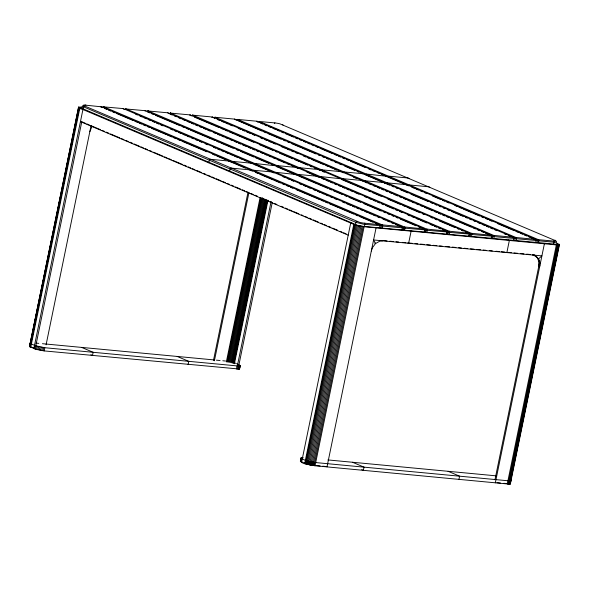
<?xml version="1.0" encoding="UTF-8"?>
<svg xmlns="http://www.w3.org/2000/svg" width="589" height="589" viewBox="0 0 589 589"><rect width="100%" height="100%" fill="white"/><g stroke="black" fill="none" stroke-linecap="round" stroke-linejoin="round"><path stroke-width="0.88" d="M538.964 264.807L538.758 261.428L537.661 258.461L538.574 258.843L539.679 261.818L539.642 266.935L538.721 266.545L538.964 264.807L539.885 265.19M385.169 183.643L384.565 182.612L364.922 180.757L363.928 181.64M319.805 170.619L319.201 169.588L299.558 167.732L298.564 168.609M81.724 106.992L78.514 107.257L29.509 346.487L35.679 349.196L44.182 350.911L239.348 369.045L240.238 365.511L236.623 363.707M239.576 368.898L240.238 365.511M510.177 483.26C511.053 484.497 507.909 483.915 507.276 483.944L315.049 465.759C311.11 464.287 297.121 464.927 301.244 457.734L303.188 457.616M301.244 457.734C303.865 460.937 311.132 461.82 315.704 462.571L507.924 480.757L510.869 480.712L510.899 480.123M257.768 122.284L257.018 121.224A1.009 0.589 -84.6 0 0 256.59 121.525M424.492 231.573L424.86 229.622L424.441 228.893L145.461 110.673A1.009 0.589 -84.6 0 0 145.034 110.975M446.793 233.678L447.161 231.727L446.742 230.998L167.762 112.779A1.009 0.589 -84.6 0 0 167.607 112.823M491.447 237.904L491.822 235.953L491.395 235.225L212.415 117.005A1.009 0.589 -84.6 0 0 211.988 117.307A0.95 0.56 -84.6 0 0 211.885 117.513M101.61 107.515L101.602 107.021M469.153 235.791L469.529 233.848L469.102 233.119L190.122 114.892A1.009 0.589 -84.6 0 0 189.695 115.201M29.509 346.487L78.639 107.102M30.046 344.477L30.37 342.886L30.127 343.232L30.775 343.74L35.347 345.684L44.83 347.724L237.058 365.902L240.231 365.71M78.514 107.257L79.824 108.199L30.753 347.23L29.686 346.656L78.941 106.992M30.172 346.958L79.243 107.927M80.958 109.105L81.326 107.308L82.637 107.375M83.13 108.523L83.616 106.462L84.47 105.939L359.577 222.303A5.581 0.825 11.6 0 0 364.51 223.187L379.647 224.623L380.413 225.756L363.369 224.195L355.896 222.325L83.483 106.823L82.364 106.116L82.968 105.725M34.692 348.865L35.347 345.684M35.745 345.979L81.864 121.319M35.679 349.196L36.327 346.008M36.79 349.52L37.446 346.332M37.998 349.829L38.653 346.641M39.272 350.124L39.927 346.936M40.56 350.381L41.215 347.193M41.841 350.61L42.496 347.422M43.056 350.786L43.711 347.598M44.182 350.911L44.83 347.724M46.075 344.845L91.081 125.582M208.778 162.719L209.441 159.81L210.295 159.288L229.946 161.15L230.557 161.806M188.082 364.525L188.738 361.337L177.215 356.448M229.548 171.524L230.211 168.616L231.065 168.093L250.715 169.956L251.334 170.611M213.483 360.38L247.984 192.338M214.403 360.77L248.897 192.728M226.345 361.896L260.102 197.448M227.14 361.985L260.898 197.536M227.987 362.11L261.56 198.559M228.878 362.257L262.635 197.808M229.784 362.434L263.357 198.883M230.697 362.625L264.27 199.075M231.573 362.839L265.146 199.288M232.405 363.06L265.794 200.415M233.17 363.295L266.743 199.745M233.848 363.523L267.237 200.871M234.422 363.744L267.995 200.194M236.403 369.089L237.058 365.902M237.529 365.062L271.102 201.512M237.396 369.163L238.052 365.975M238.854 365.187L272.243 202.542M238.236 369.185L238.891 365.997M238.891 369.141L239.546 365.953M239.701 366.866L239.59 368.699M239.348 369.045L239.995 365.857M300.346 461.268L301.008 457.881M300.559 461.504L301.215 458.316M300.994 461.783L301.649 458.595M79.824 108.199L353.805 224.365L304.741 463.403L307.657 464.368L315.049 465.759L364.12 226.728L556.347 244.906L559.55 244.641L556.686 243.043M305.47 463.683L354.541 224.652L353.805 224.365M305.558 463.72L306.214 460.532M306.339 463.977L355.403 224.946L354.541 224.652M355.542 224.026L356.036 221.965L356.89 221.442M306.545 464.044L307.2 460.856M307.311 464.272L356.382 225.241L355.403 224.946M307.657 464.368L308.312 461.18M308.378 464.559L357.442 225.521L356.382 225.241M308.872 464.677L309.527 461.496M309.505 464.831L358.568 225.793L357.442 225.521M310.145 464.971L310.801 461.783M310.661 465.082L359.724 226.051L364.12 226.728M311.434 465.229L312.089 462.048M311.824 465.303L360.888 226.272M312.707 465.457L313.363 462.269M312.958 465.494L362.029 226.463M313.93 465.634L314.585 462.446M314.047 465.649L363.111 226.618M364.517 226.08L364.9 223.997L364.51 223.187M326.998 466.893L376.069 227.855L375.149 227.472M379.647 227.509L379.993 225.808A0.95 0.56 -84.6 0 0 379.979 225.064A1.009 0.589 -84.6 0 0 379.78 224.711L100.859 106.454A1.009 0.589 -84.6 0 0 100.564 106.594A0.95 0.56 -84.6 0 0 100.336 106.962M380.958 227.45L381.385 225.506L382.298 224.873L401.948 226.728L402.714 227.869L382.43 226.036L379.655 225.05M382.305 227.759L382.651 226.058A0.95 0.56 -84.6 0 0 382.629 225.315A1.009 0.589 -84.6 0 0 382.438 224.961L103.517 106.705A1.009 0.589 -84.6 0 0 103.222 106.845L102.67 107.61M401.948 229.622L402.302 227.921A0.95 0.56 -84.6 0 0 402.324 227.413A1.009 0.589 -84.6 0 0 402.081 226.824L123.167 108.56A1.009 0.589 -84.6 0 0 122.865 108.707M403.251 229.563L403.679 227.619L404.591 226.979L424.588 228.996M404.599 229.872L404.945 228.171A0.95 0.56 -84.6 0 0 404.923 227.428A1.009 0.589 -84.6 0 0 404.731 227.074L125.81 108.81A1.009 0.589 -84.6 0 0 125.516 108.958L124.809 109.576M424.242 231.727L424.595 230.027A0.95 0.56 -84.6 0 0 424.617 229.519A1.009 0.589 -84.6 0 0 424.374 228.93L424.536 229.003M425.552 231.668L425.98 229.725L426.892 229.092L446.889 231.102M426.9 231.978L427.246 230.277A0.95 0.56 -84.6 0 0 427.224 229.533A1.009 0.589 -84.6 0 0 427.032 229.18L148.111 110.923A1.009 0.589 -84.6 0 0 147.817 111.063L147.346 111.586M446.543 233.833L446.896 232.14A0.95 0.56 -84.6 0 0 446.918 231.632A1.009 0.589 -84.6 0 0 446.676 231.043L446.837 231.116M447.912 233.789L448.347 231.838L449.26 231.205L469.256 233.222M449.26 234.091L449.613 232.397A0.95 0.56 -84.6 0 0 449.591 231.646A1.009 0.589 -84.6 0 0 449.392 231.3L170.479 113.036A1.009 0.589 -84.6 0 0 170.177 113.176L169.632 113.942M468.91 235.953L469.256 234.253A0.95 0.56 -84.6 0 0 469.286 233.745A1.009 0.589 -84.6 0 0 469.043 233.156L469.197 233.229M470.206 235.894L470.633 233.951L471.553 233.31L491.336 235.261A1.009 0.589 -84.6 0 1 491.579 235.85A0.95 0.56 -84.6 0 1 491.55 236.358L491.204 238.059M471.553 236.204L471.907 234.503A0.95 0.56 -84.6 0 0 471.885 233.759A1.009 0.589 -84.6 0 0 471.686 233.406L192.772 115.142A1.009 0.589 -84.6 0 0 192.47 115.289A0.95 0.56 -84.6 0 0 192.242 115.658M492.514 238L492.934 236.056L493.854 235.423L513.498 237.279L514.263 238.42L493.98 236.587L489.555 234.901M493.854 238.309L494.208 236.609A0.95 0.56 -84.6 0 0 494.186 235.865A1.009 0.589 -84.6 0 0 493.987 235.519L215.073 117.255A1.009 0.589 -84.6 0 0 214.771 117.395A0.95 0.56 -84.6 0 0 214.477 118.006L214.109 118.102M458.949 479.372L459.604 476.184L448.082 471.296M506.864 252.571L509.345 240.459L508.432 240.076M513.505 240.172L513.851 238.471A0.95 0.56 -84.6 0 0 513.88 237.963A1.009 0.589 -84.6 0 0 513.637 237.374L234.716 119.111A1.009 0.589 -84.6 0 0 234.422 119.258M514.815 240.113L515.235 238.17L516.155 237.529L535.799 239.392L536.572 240.526L516.281 238.692L512.68 237.36M516.155 240.422L516.509 238.722A0.95 0.56 -84.6 0 0 516.487 237.978A1.009 0.589 -84.6 0 0 516.288 237.625L237.522 119.39L236.609 120.031L262.149 131.133M535.806 242.278L536.152 240.577A0.95 0.56 -84.6 0 0 536.181 240.069A1.009 0.589 -84.6 0 0 535.938 239.487L257.172 121.253L237.308 119.405A1.009 0.589 -84.6 0 0 237.08 119.508A0.95 0.56 -84.6 0 0 236.844 119.876M537.116 242.219L537.543 240.275L538.243 239.657L553.594 241.07A5.581 0.825 11.6 0 0 555.964 240.879L279.885 123.823A5.581 0.825 11.6 0 0 274.96 122.932L259.447 121.489L538.596 239.738A1.009 0.589 -84.6 0 1 538.839 240.319A0.95 0.56 -84.6 0 1 538.81 240.827L538.464 242.528M494.966 479.726L539.252 263.997M495.327 482.811L544.391 243.78L543.478 243.39M553.594 243.964L553.977 241.88L553.594 241.07M556.347 244.906L507.276 483.944L510.214 483.893L510.243 483.311M508.182 484.011L557.246 244.98M508.27 484.018L508.925 480.83M508.962 484.033L558.026 245.002M509.11 484.033L509.765 480.845M509.588 484.011L558.652 244.972M509.765 483.989L510.42 480.808M510.059 483.944L559.248 244.229M510.405 482.516L510.737 480.918M510.214 483.893L510.869 480.712M510.361 483.827L559.491 244.45M89.83 131.664L91.862 126.731M371.313 251.01L372.462 247.638L375.598 243.434M102.508 107.507L102.92 107.456A0.95 0.56 -84.6 0 1 103.222 106.845L123.315 108.59L123.94 109.37M214.227 118.161L215.221 117.285L234.871 119.14L235.49 119.92M319.334 177.422L320.328 176.538L340.479 178.732M343.159 172.827L344.153 171.951L363.796 173.807L364.414 174.469M258.91 122.137L259.675 121.474A1.009 0.589 -84.6 0 0 259.248 121.776A0.95 0.56 -84.6 0 0 259.079 122.225M274.327 123.307L274.96 122.932M29.45 346.295L29.87 346.023M274.805 172.835L275.659 172.312L295.818 174.506M320.998 170.361L321.852 169.838L341.495 171.701L342.113 172.356M538.515 258.895L536.586 256.627L534.459 255.442L538.515 258.895L541.909 255.891L373.581 239.966L375.627 243.493L379.89 241.122L382.872 240.849M213.159 117.572L212.563 117.034L192.92 115.172L191.808 115.996M29.715 346.074L29.686 346.656M85.434 105.166L101.522 106.815M81.326 107.308L80.126 107.588L357.148 225.175L363.207 226.338L557.842 244.428L556.914 243.574M147.883 110.96L167.909 112.808L168.498 113.353M170.243 113.073L190.269 114.921L190.895 115.702M192.537 115.186L192.92 115.172L192.537 115.164M214.838 117.292L215.221 117.285L214.838 117.27M145.512 110.703L146.116 111.034M147.883 110.938L148.259 110.946L147.839 111.041A0.95 0.56 -84.6 0 0 147.515 111.674M170.243 113.051L170.626 113.066L170.199 113.154A0.95 0.56 -84.6 0 0 170.052 113.338M507.07 483.606L503.801 483.311M84.264 109.642L82.931 109.517L33.867 348.548L35.193 348.673L31.629 347.142M81.775 121.754L80.45 121.628L348.209 235.158M352.023 223.172L350.698 223.047L301.627 462.085L302.96 462.21M383.446 240.599L387.039 240.938M389.741 241.196L393.334 241.534M396.029 241.792L398.724 242.042M402.316 242.381L405.917 242.727M408.619 242.977L412.256 243.323M414.987 243.581L417.719 243.839M420.443 244.096L424.08 244.442M426.811 244.7L430.449 245.046M433.18 245.304L436.817 245.65M439.549 245.907L442.273 246.165M445.91 246.511L449.554 246.85M452.278 247.108L455.915 247.454M458.647 247.711L461.378 247.969M464.103 248.227L467.747 248.573M470.471 248.83L474.108 249.176M476.84 249.434L480.477 249.78M483.208 250.038L485.932 250.296M489.577 250.634L492.301 250.892M495.938 251.238L499.582 251.584M501.401 251.753L505.038 252.099M507.74 252.357L511.34 252.696M514.035 252.953L517.628 253.292M520.323 253.542L523.915 253.888M526.618 254.139L530.21 254.477M532.905 254.735L534.702 254.904M36.047 343.1L38.778 343.358M42.43 343.696L214.595 359.982M216.413 360.159L220.065 360.505M222.797 360.762L225.535 361.02M327.889 459.928L496.402 475.868M316.698 465.612L320.114 465.936M322.669 466.179L326.085 466.503M496.976 482.671L500.392 482.987M314.136 465.376L311.61 465.015M227.877 361.322L229.15 361.55M532.611 255.008L535.372 255.825M358.568 225.793L359.724 226.051M310.697 464.839L308.916 464.434M308.084 464.206L306.641 463.749M282.58 124.677L283.088 125.008M554.993 240.179L555.501 240.518M235.026 363.06L235.85 363.384M260.485 123.086L262.966 124.132M264.616 124.839L267.097 125.884M268.746 126.583L271.227 127.636M272.884 128.336L275.357 129.389M277.014 130.088L279.495 131.141M281.144 131.84L283.626 132.893M285.282 133.593L293.543 137.097M295.199 137.804L297.681 138.849M299.33 139.556L301.811 140.602M303.46 141.308L305.941 142.354M307.598 143.061L310.072 144.106M311.728 144.813L314.209 145.858M315.859 146.565L318.34 147.611M319.989 148.318L322.47 149.363M323.295 149.716L332.387 153.574M334.044 154.274L336.525 155.327M338.174 156.026L340.656 157.079M342.305 157.778L344.786 158.831M346.442 159.531L348.924 160.576M350.573 161.283L365.452 167.585M368.758 168.991L371.232 170.044M372.889 170.744L375.37 171.797M377.019 172.496L379.5 173.541M381.149 174.248L383.63 175.294M385.287 176.001L387.761 177.046L388.755 176.17L408.405 178.025L409.016 178.688M388.453 177.341L390.536 178.224M391.229 178.519L394.689 179.984M395.381 180.278L397.457 181.162M398.149 181.456L401.61 182.921M402.302 183.216L404.378 184.092M405.07 184.386L408.53 185.859L409.524 184.975L429.175 186.831L429.786 187.493M411.836 187.258L414.317 188.311M415.974 189.01L418.448 190.063M420.104 190.762L422.585 191.815M424.235 192.515L426.716 193.567M432.503 196.019L440.763 199.524M442.42 200.223L444.901 201.276M446.55 201.975L449.032 203.028M454.818 205.48L457.3 206.533M458.949 207.232L461.43 208.285M463.079 208.985L472.172 212.843M472.996 213.189L479.608 215.994M481.265 216.693L483.746 217.746M485.395 218.445L487.876 219.498M489.533 220.198L492.006 221.25M497.793 223.702L514.322 230.711M515.979 231.411L518.453 232.464M520.109 233.163L522.59 234.216M524.239 234.915L526.721 235.968M528.377 236.668L538.339 240.761L555.191 242.337L556.627 242.167L556.362 241.6M263.806 131.84L266.28 132.886M267.936 133.593L278.678 138.143M279.51 138.496L281.159 139.195M283.64 140.248L285.29 140.948M287.771 142.001L289.427 142.7M291.901 143.753L300.994 147.603M301.818 147.957L315.873 153.913M318.354 154.966L320.004 155.665M322.485 156.718L324.141 157.418M326.615 158.47L328.272 159.17M330.753 160.223L332.402 160.922M334.883 161.975L337.364 163.028M339.014 163.727L341.495 164.78M344.801 166.179L354.718 170.383M357.199 171.436L358.848 172.135M361.329 173.188L362.979 173.888M368.928 176.405L365.46 174.94L365.6 174.58L366.454 174.057L386.605 176.251M369.62 176.7L371.696 177.583M372.388 177.878L375.848 179.343M376.54 179.638L378.617 180.514M379.309 180.808L382.769 182.281M383.461 182.568L385.537 183.451M389.535 185.145L386.229 183.746L386.369 183.385L387.223 182.862L406.874 184.725L407.485 185.38M392.016 186.198L393.666 186.897M396.147 187.95L397.803 188.649M400.284 189.702L407.721 192.861M411.026 194.26L428.38 201.622M430.861 202.668L432.517 203.374M434.991 204.42L436.648 205.119M439.129 206.172L440.778 206.872M443.259 207.924L444.909 208.624M447.39 209.677L449.871 210.729M451.52 211.429L463.094 216.34M465.575 217.385L467.224 218.092M469.705 219.137L471.362 219.844M473.843 220.89L475.492 221.597M477.974 222.642L480.455 223.695M482.104 224.394L484.585 225.447M486.234 226.147L488.715 227.199M490.372 227.899L492.846 228.952M494.502 229.651L496.983 230.704M504.42 233.855L506.069 234.562M508.55 235.607L510.207 236.314M217.532 119.567L220.014 120.612M221.663 121.319L224.144 122.365M225.801 123.072L228.274 124.117M229.931 124.824L232.412 125.869M238.192 128.328L240.673 129.374M242.329 130.081L244.81 131.126M246.46 131.833L250.59 133.585M252.247 134.285L254.728 135.337M260.515 137.789L262.988 138.842M264.645 139.541L267.126 140.594M268.775 141.294L271.257 142.347M272.906 143.046L275.387 144.091M281.174 146.551L285.304 148.303M286.961 149.002L289.442 150.055M291.091 150.755L293.572 151.807M295.222 152.507L297.703 153.56M303.49 156.011L305.971 157.064M307.62 157.764L310.101 158.816M311.75 159.516L320.843 163.367M321.668 163.72L324.149 164.773M325.805 165.472L328.287 166.525M329.936 167.224L332.417 168.277M334.066 168.977L336.547 170.03M338.204 170.729L340.678 171.782M353.547 177.23L357.008 178.703M360.468 180.168L362.544 181.051M364.753 181.986L367.234 183.039M368.891 183.739L371.364 184.791M373.021 185.491L375.502 186.544M377.151 187.243L379.633 188.296M381.282 188.995L383.763 190.048M385.42 190.748L387.893 191.8M389.55 192.5L392.031 193.553M393.68 194.252L397.818 196.004M399.467 196.704L401.948 197.757M403.598 198.456L406.079 199.509M407.735 200.208L410.216 201.261M411.866 201.961L414.347 203.014M415.996 203.713L418.477 204.766M420.134 205.465L422.607 206.518M424.264 207.218L432.525 210.722M434.181 211.422L436.663 212.474M438.312 213.174L440.793 214.227M442.449 214.926L444.923 215.979M446.58 216.678L449.061 217.731M450.71 218.431L453.191 219.483M454.841 220.183L457.322 221.236M458.978 221.935L471.369 227.192M473.026 227.891L475.507 228.944M477.156 229.644L479.637 230.697M481.287 231.396L483.768 232.449M485.424 233.148L487.898 234.201M535.666 256.237L536.586 256.627M536.726 257.268L537.639 257.658M538.317 259.874L539.229 260.264M538.758 261.428L539.679 261.818M538.979 263.084L539.892 263.474M194.407 117.108L213.417 125.162M214.241 125.516L219.196 127.614M220.853 128.321L223.334 129.366M224.983 130.073L227.464 131.119M229.121 131.826L234.076 133.924M234.901 134.277L253.911 142.339M259.697 144.791L272.921 150.394M275.402 151.447L277.058 152.146M279.532 153.199L292.755 158.809M294.412 159.509L299.367 161.607M300.199 161.96L307.635 165.111M310.116 166.164L311.765 166.864M314.246 167.917L315.895 168.616M318.377 169.669L320.033 170.368M322.242 171.311L324.318 172.187M363.111 188.635L341.627 179.527L342.621 178.644L362.264 180.506L362.883 181.162M363.943 188.988L366.424 190.041M368.073 190.74L370.555 191.793M372.204 192.493L381.297 196.351M387.908 199.148L401.131 204.758M402.788 205.458L405.269 206.511M406.918 207.21L420.141 212.82M422.622 213.873L424.279 214.573M430.89 217.378L432.54 218.077M435.021 219.13L436.677 219.83M439.151 220.882L448.244 224.733M449.068 225.086L454.855 227.538M457.336 228.591L458.986 229.29M461.467 230.343L463.123 231.043M465.597 232.095L467.254 232.795M468.903 233.494L471.907 234.503L491.8 236.204M170.457 114.295L172.113 114.995M174.587 116.048L176.244 116.747M178.725 117.8L181.206 118.853M182.855 119.552L185.336 120.605M186.985 121.305L189.467 122.357M191.123 123.057L193.597 124.11M195.253 124.809L197.735 125.862M199.384 126.561L201.865 127.614M203.514 128.314L205.995 129.366M207.652 130.066L210.133 131.119M213.439 132.518L215.913 133.57M217.569 134.27L220.05 135.323M221.7 136.022L224.181 137.075M225.83 137.774L228.311 138.827M229.968 139.527L232.441 140.58M234.098 141.279L236.579 142.332M238.228 143.031L240.71 144.084M242.366 144.784L246.496 146.536M248.146 147.235L250.627 148.288M252.283 148.988L254.765 150.04M256.414 150.74L258.895 151.793M260.544 152.492L263.025 153.545M264.682 154.244L267.156 155.297M268.812 155.997L271.293 157.049M272.943 157.749L275.424 158.802M277.073 159.501L285.341 163.006M286.99 163.705L289.471 164.758M291.128 165.457L293.602 166.51M295.258 167.21L297.739 168.263M306.869 172.135L308.945 173.019M309.637 173.306L318.642 177.127M321.815 178.467L324.289 179.52M325.945 180.219L328.426 181.272M330.076 181.972L332.557 183.024M334.206 183.724L336.687 184.777M338.344 185.476L340.817 186.529M342.474 187.228L344.955 188.281M346.604 188.981L349.086 190.033M350.742 190.733L353.216 191.786M354.873 192.485L359.003 194.237M364.79 196.689L367.271 197.742M368.92 198.441L371.401 199.494M373.058 200.194L375.532 201.247M377.188 201.946L379.669 202.999M381.319 203.698L383.8 204.751M385.449 205.451L393.717 208.955M395.374 209.662L397.847 210.707M399.504 211.414L401.985 212.46M407.772 214.919L410.246 215.964M411.902 216.671L414.384 217.716M416.033 218.423L418.514 219.469M420.163 220.168L426.775 222.973M430.08 224.38L432.562 225.425M434.218 226.132L436.692 227.177M438.349 227.884L440.83 228.93M442.479 229.636L444.96 230.682M446.609 231.389L449.613 232.397L469.507 234.098M147.272 111.829L149.746 112.882M151.402 113.581L153.884 114.634M155.533 115.334L168.756 120.944M169.58 121.29L180.33 125.847M181.979 126.547L184.46 127.599M186.117 128.299L188.598 129.352M190.247 130.051L211.738 139.166M212.563 139.512L215.044 140.565M216.693 141.264L219.174 142.317M220.823 143.017L233.222 148.273M236.528 149.68L238.184 150.379M240.665 151.432L253.888 157.035M255.538 157.734L268.761 163.344M271.242 164.397L272.891 165.097M278.972 167.674L276.197 166.496L276.337 166.135L277.191 165.619L296.841 167.475L297.452 168.137M279.665 167.968L283.125 169.433M283.817 169.728L285.893 170.604M286.585 170.898L290.046 172.371M290.738 172.658L292.814 173.541M293.506 173.836L296.974 175.301L297.96 174.425L317.611 176.28L318.222 176.943M298.623 176.008L317.633 184.062M318.458 184.416L327.55 188.266M329.207 188.973L331.681 190.019M333.337 190.726L339.949 193.523M340.773 193.877L342.43 194.576M344.911 195.629L346.56 196.328M349.041 197.381L360.608 202.285M363.914 203.691L381.274 211.046M383.756 212.099L385.405 212.798M387.886 213.851L389.535 214.551M392.016 215.603L393.673 216.303M396.147 217.356L397.803 218.055M400.284 219.108L403.59 220.507M404.415 220.86L415.981 225.764M418.462 226.817L420.119 227.516M422.593 228.569L427.025 230.255L447.139 231.978M135.713 114.273L137.362 114.98M139.843 116.026L142.324 117.078M143.974 117.778L146.455 118.831M148.111 119.53L150.585 120.583M152.242 121.282L154.723 122.335M156.372 123.035L158.853 124.088M160.51 124.787L162.984 125.84M170.427 128.991L172.901 130.044M174.558 130.743L177.039 131.796M178.688 132.496L181.169 133.548M182.818 134.248L185.299 135.301M186.956 136L189.43 137.053M191.086 137.752L193.567 138.805M195.217 139.505L197.698 140.557M199.354 141.257L201.828 142.31M205.134 143.716L207.615 144.761M213.402 147.221L215.883 148.266M217.532 148.973L220.014 150.018M221.67 150.718L224.144 151.771M225.801 152.47L228.282 153.523M229.931 154.222L232.412 155.275M234.061 155.975L238.199 157.727M239.848 158.434L242.329 159.479M243.979 160.186L246.46 161.231M248.116 161.938L250.59 162.984M257.364 165.855L253.896 164.39L254.036 164.029L254.89 163.506L275.048 165.7M258.056 166.15L260.132 167.033M260.824 167.32L264.284 168.793M264.976 169.087L267.053 169.963M267.745 170.258L271.205 171.723M271.897 172.017L273.973 172.901M282.934 176.7L285.415 177.753M287.064 178.452L289.545 179.505M291.194 180.205L293.675 181.25M299.462 183.709L301.943 184.755M303.593 185.461L306.074 186.507M307.73 187.214L310.204 188.259M313.517 189.665L315.991 190.718M317.648 191.418L320.129 192.47M321.778 193.17L324.259 194.223M325.908 194.922L328.39 195.975M330.046 196.674L332.52 197.727M334.177 198.427L336.658 199.48M342.437 201.931L344.918 202.984M346.575 203.684L350.705 205.436M352.362 206.135L354.836 207.188M356.492 207.888L358.973 208.94M360.623 209.64L363.104 210.693M364.76 211.392L367.234 212.445M368.891 213.144L371.372 214.197M373.021 214.897L375.502 215.949M377.151 216.649L379.633 217.702M382.938 219.101L385.42 220.153M387.069 220.853L389.55 221.906M391.206 222.605L393.68 223.658M395.337 224.357L397.818 225.41M399.467 226.11L404.724 228.142L424.838 229.872M410.194 230.785L411.115 231.168L408.626 243.279L407.713 242.896M104.327 108.31L106.808 109.363M108.457 110.062L110.938 111.115M112.587 111.814L115.069 112.867M116.725 113.567L123.337 116.372M124.161 116.725L133.254 120.576M134.903 121.275L137.384 122.328M139.041 123.027L141.522 124.08M143.171 124.78L145.652 125.832M147.302 126.532L149.783 127.585M151.439 128.284L166.312 134.594M167.136 134.947L172.098 137.046M173.755 137.752L176.229 138.798M177.885 139.505L180.367 140.55M182.016 141.257L188.627 144.055M189.459 144.408L206.813 151.763M212.6 154.222L215.073 155.268M216.73 155.975L225.823 159.825M228.296 160.878L231.602 162.277L232.596 161.401L252.247 163.256L252.865 163.919M232.294 162.571L234.378 163.455M235.07 163.749L238.53 165.214M239.222 165.509L241.299 166.385M241.991 166.68L245.451 168.152M248.911 169.617L252.372 171.082L253.366 170.206L273.016 172.062L273.635 172.724M255.678 172.489L258.159 173.541M259.815 174.241L273.038 179.844M273.863 180.197L280.474 183.002M282.131 183.702L284.605 184.755M286.261 185.454L288.743 186.507M290.392 187.206L292.873 188.259M296.179 189.658L316.013 198.066M316.838 198.419L319.319 199.472M320.976 200.172L323.457 201.224M325.106 201.924L327.587 202.977M329.236 203.676L338.329 207.534M339.161 207.88L354.033 214.19M355.69 214.889L358.164 215.942M359.82 216.642L373.043 222.252M375.524 223.297L377.174 224.004M374.678 243.043L375.627 243.493M82.622 122.107L85.155 123.182M86.841 123.904L89.381 124.978M91.067 125.693L100.358 129.632M102.044 130.346L104.584 131.421M106.27 132.135L108.803 133.21M110.496 133.931L119.788 137.87M121.474 138.584L124.007 139.659M125.7 140.373L128.233 141.448M129.919 142.163L132.459 143.237M134.145 143.959L139.21 146.109M140.904 146.823L143.436 147.898M145.122 148.612L147.662 149.687M149.348 150.401L151.881 151.476M153.574 152.19L162.866 156.137M164.552 156.851L167.085 157.926M168.778 158.64L171.311 159.715M172.997 160.429L182.288 164.368M183.982 165.089L186.514 166.164M188.208 166.878L190.74 167.953M192.426 168.668L194.959 169.742M196.652 170.457L201.718 172.606M203.411 173.321L205.944 174.396M207.63 175.117L210.163 176.192M211.856 176.906L214.389 177.981M216.082 178.695L221.147 180.845M222.833 181.559L225.373 182.634M227.059 183.356L229.592 184.423M231.286 185.145L233.818 186.22M235.504 186.934L240.577 189.084M242.263 189.798L244.796 190.873M246.489 191.587L249.022 192.662M250.708 193.383L253.241 194.458M254.934 195.173L257.467 196.247M261.693 198.037L264.225 199.111M265.911 199.826L268.451 200.901M270.137 201.615L272.67 202.69M274.364 203.411L276.896 204.486M281.115 206.275L283.655 207.35M285.341 208.064L287.874 209.139M289.567 209.853L292.1 210.928M293.786 211.642L298.859 213.792M301.391 214.867L303.077 215.589M304.771 216.303L307.303 217.378M308.989 218.092L311.529 219.167M313.215 219.881L318.281 222.031M320.821 223.106L322.507 223.82M324.2 224.542L326.733 225.616M328.419 226.331L330.952 227.406M332.645 228.12L337.711 230.27M340.243 231.344L341.937 232.059M343.623 232.773L346.155 233.848M81.635 347.407L93.158 352.296L92.502 355.484L90.853 354.784M352.502 462.255L364.024 467.143L363.369 470.331L361.727 469.632M303.733 462.534L306.066 463.528M84.47 105.939L83.505 105.247A5.581 0.825 11.6 0 1 85.876 105.048M145.66 110.732L125.538 108.928A0.95 0.56 -84.6 0 0 125.28 109.326M103.664 106.734L103.289 106.742L103.664 106.734"/></g></svg>
